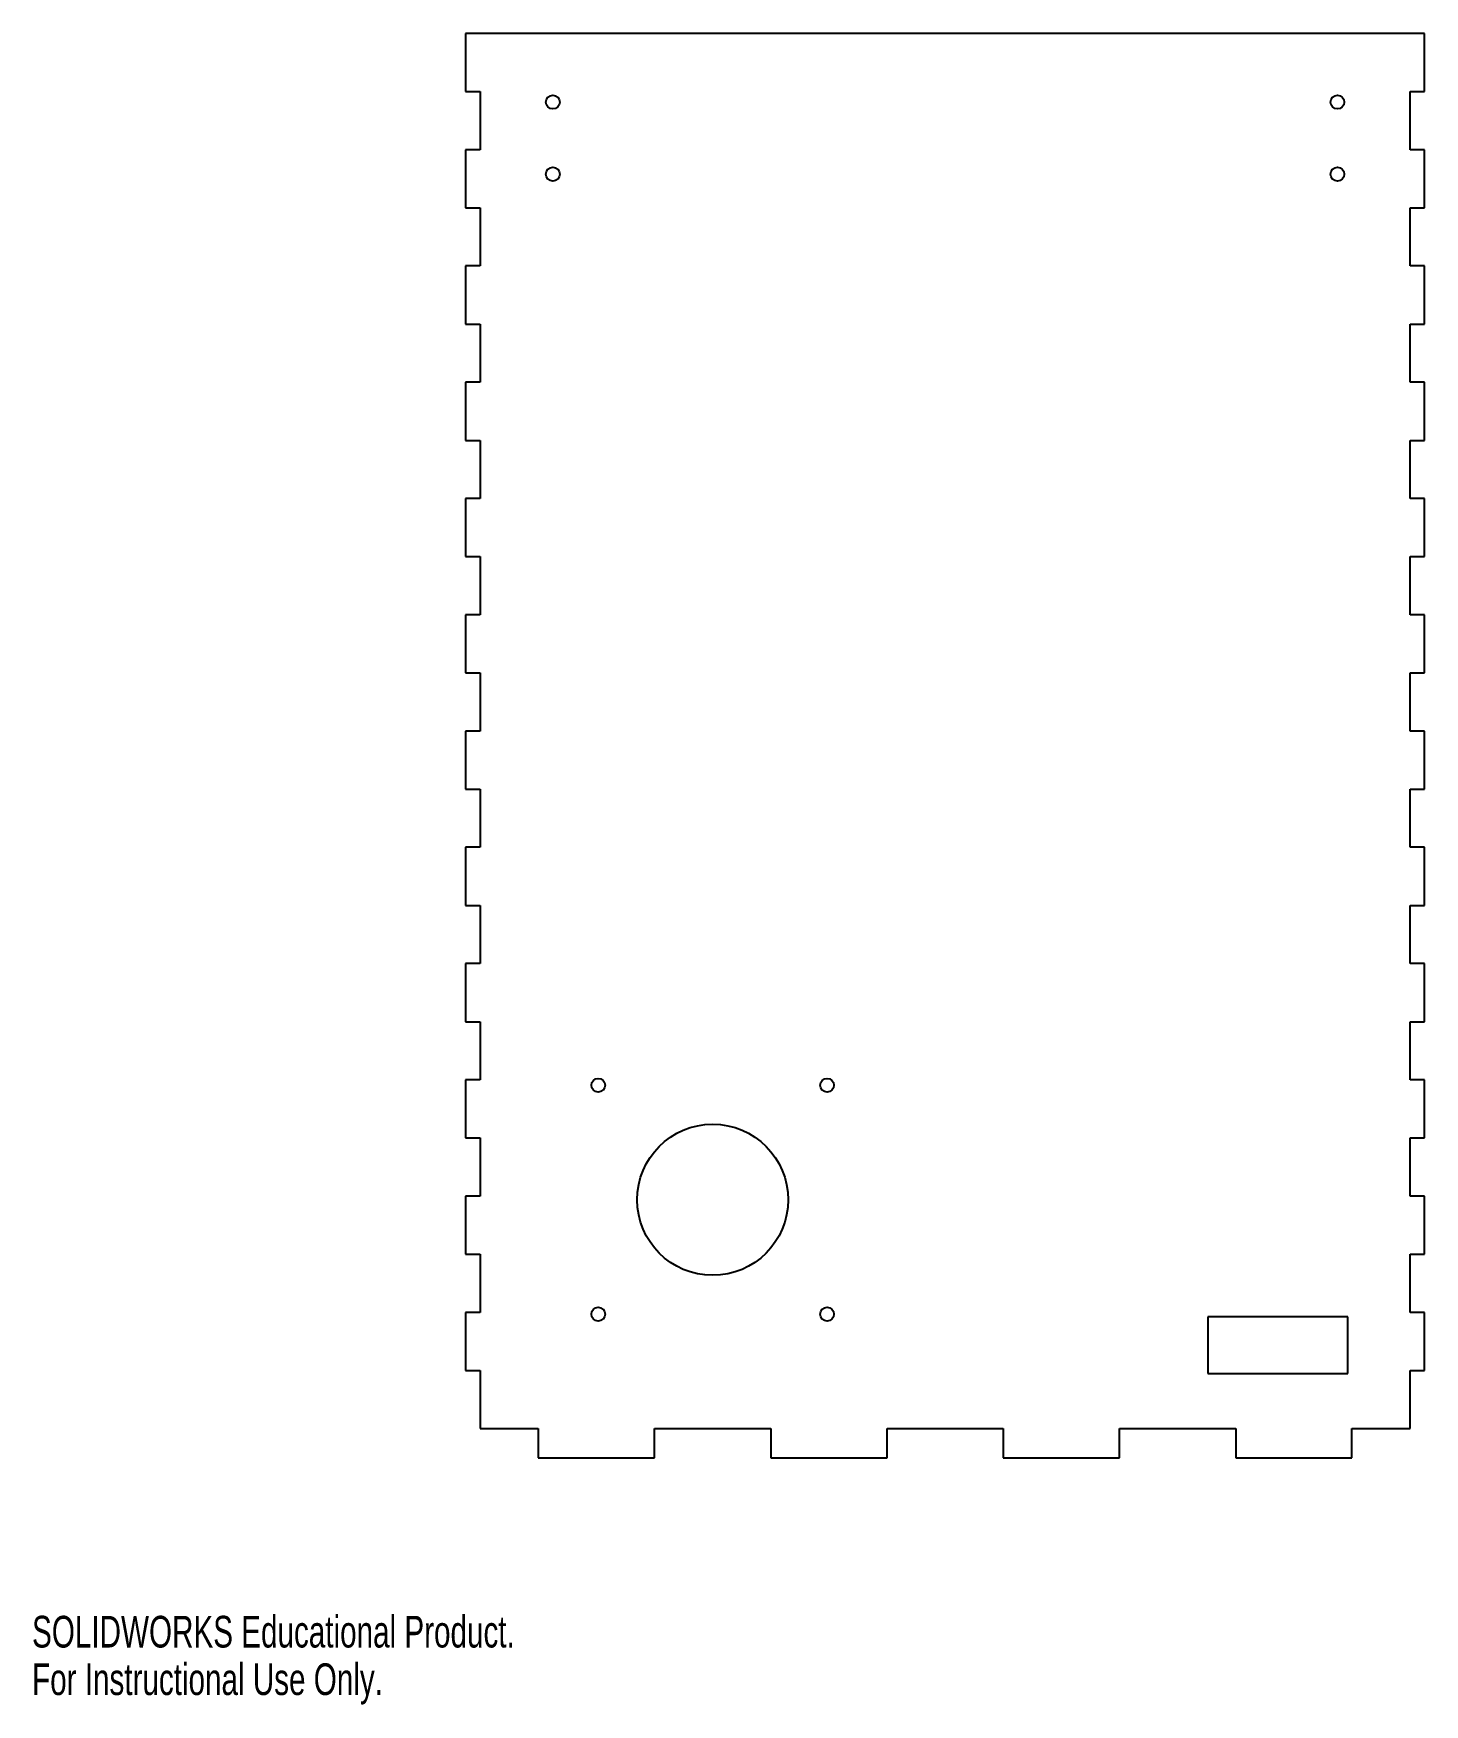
# Model space of a CAD drawing. Header units: millimetres. Extents: x 0 to 304, y 0 to 365.
import ezdxf

# ---------------------------------------------------------------- set-up
doc = ezdxf.new("R2010")
doc.units = ezdxf.units.MM
doc.styles.add('SLDTEXTSTYLE0', font='TXT', dxfattribs={"width": 0.7})

msp = doc.modelspace()

# ---------------------------------------------------------------- linework, layer by layer
at = {"color": 7, "linetype": 'Continuous', "lineweight": 25}
for p, q in [((94.75, 365), (94.75, 352.3)), ((304.3, 365), (94.75, 365)), ((304.3, 352.3), (304.3, 365)), ((94.75, 352.3), (97.93, 352.3)), ((97.93, 352.3), (97.93, 339.6)), ((301.13, 352.3), (304.3, 352.3)), ((301.13, 339.6), (301.13, 352.3)), ((94.75, 339.6), (94.75, 326.9)), ((97.93, 339.6), (94.75, 339.6)), ((304.3, 339.6), (301.13, 339.6)), ((304.3, 326.9), (304.3, 339.6)), ((94.75, 326.9), (97.93, 326.9)), ((97.93, 326.9), (97.93, 314.2)), ((301.13, 326.9), (304.3, 326.9)), ((301.13, 314.2), (301.13, 326.9)), ((94.75, 314.2), (94.75, 301.5)), ((97.93, 314.2), (94.75, 314.2)), ((304.3, 314.2), (301.13, 314.2)), ((304.3, 301.5), (304.3, 314.2)), ((94.75, 301.5), (97.93, 301.5)), ((97.93, 301.5), (97.93, 288.8)), ((301.13, 301.5), (304.3, 301.5)), ((301.13, 288.8), (301.13, 301.5)), ((94.75, 288.8), (94.75, 276.1)), ((97.93, 288.8), (94.75, 288.8)), ((304.3, 288.8), (301.13, 288.8)), ((304.3, 276.1), (304.3, 288.8)), ((94.75, 276.1), (97.93, 276.1)), ((97.93, 276.1), (97.93, 263.4)), ((301.13, 276.1), (304.3, 276.1)), ((301.13, 263.4), (301.13, 276.1)), ((94.75, 263.4), (94.75, 250.7)), ((97.93, 263.4), (94.75, 263.4)), ((304.3, 263.4), (301.13, 263.4)), ((304.3, 250.7), (304.3, 263.4)), ((94.75, 250.7), (97.93, 250.7)), ((97.93, 250.7), (97.93, 238)), ((301.13, 250.7), (304.3, 250.7)), ((301.13, 238), (301.13, 250.7)), ((94.75, 238), (94.75, 225.3)), ((97.93, 238), (94.75, 238)), ((304.3, 238), (301.13, 238)), ((304.3, 225.3), (304.3, 238)), ((94.75, 225.3), (97.93, 225.3)), ((97.93, 225.3), (97.93, 212.6)), ((301.13, 225.3), (304.3, 225.3)), ((301.13, 212.6), (301.13, 225.3)), ((94.75, 212.6), (94.75, 199.9)), ((97.93, 212.6), (94.75, 212.6)), ((304.3, 212.6), (301.13, 212.6)), ((304.3, 199.9), (304.3, 212.6)), ((94.75, 199.9), (97.93, 199.9)), ((97.93, 199.9), (97.93, 187.2)), ((301.13, 199.9), (304.3, 199.9)), ((301.13, 187.2), (301.13, 199.9)), ((94.75, 187.2), (94.75, 174.5)), ((97.93, 187.2), (94.75, 187.2)), ((304.3, 187.2), (301.13, 187.2)), ((304.3, 174.5), (304.3, 187.2)), ((94.75, 174.5), (97.93, 174.5)), ((97.93, 174.5), (97.93, 161.8)), ((301.13, 174.5), (304.3, 174.5)), ((301.13, 161.8), (301.13, 174.5)), ((94.75, 161.8), (94.75, 149.1)), ((97.93, 161.8), (94.75, 161.8)), ((304.3, 161.8), (301.13, 161.8)), ((304.3, 149.1), (304.3, 161.8)), ((94.75, 149.1), (97.93, 149.1)), ((97.93, 149.1), (97.93, 136.4)), ((301.13, 149.1), (304.3, 149.1)), ((301.13, 136.4), (301.13, 149.1)), ((94.75, 136.4), (94.75, 123.7)), ((97.93, 136.4), (94.75, 136.4)), ((304.3, 136.4), (301.13, 136.4)), ((304.3, 123.7), (304.3, 136.4)), ((94.75, 123.7), (97.93, 123.7)), ((97.93, 123.7), (97.93, 111)), ((301.13, 123.7), (304.3, 123.7)), ((301.13, 111), (301.13, 123.7)), ((94.75, 111), (94.75, 98.3)), ((97.93, 111), (94.75, 111)), ((304.3, 111), (301.13, 111)), ((304.3, 98.3), (304.3, 111)), ((94.75, 98.3), (97.93, 98.3)), ((97.93, 98.3), (97.93, 85.6)), ((301.13, 98.3), (304.3, 98.3)), ((301.13, 85.6), (301.13, 98.3)), ((94.75, 85.6), (94.75, 72.9)), ((97.93, 85.6), (94.75, 85.6)), ((256.94, 84.65), (256.94, 72.21)), ((287.52, 84.65), (256.94, 84.65)), ((287.52, 72.21), (287.52, 84.65)), ((304.3, 85.6), (301.13, 85.6)), ((304.3, 72.9), (304.3, 85.6)), ((94.75, 72.9), (97.93, 72.9)), ((97.93, 72.9), (97.93, 60.2)), ((256.94, 72.21), (287.52, 72.21)), ((301.13, 72.9), (304.3, 72.9)), ((301.13, 60.2), (301.13, 72.9)), ((97.93, 60.2), (110.63, 60.2)), ((110.63, 60.2), (110.63, 53.85)), ((136.03, 53.85), (136.03, 60.2)), ((136.03, 60.2), (161.43, 60.2)), ((161.43, 60.2), (161.43, 53.85)), ((186.83, 53.85), (186.83, 60.2)), ((186.83, 60.2), (212.23, 60.2)), ((212.23, 60.2), (212.23, 53.85)), ((237.63, 53.85), (237.63, 60.2)), ((237.63, 60.2), (263.03, 60.2)), ((263.03, 60.2), (263.03, 53.85)), ((288.43, 53.85), (288.43, 60.2)), ((288.43, 60.2), (301.13, 60.2)), ((110.63, 53.85), (136.03, 53.85)), ((161.43, 53.85), (186.83, 53.85)), ((212.23, 53.85), (237.63, 53.85)), ((263.03, 53.85), (288.43, 53.85))]:
    msp.add_line(p, q, dxfattribs=at)
for centre, radius in [((113.8, 350), 1.5), ((285.25, 350), 1.5), ((113.8, 334.25), 1.5), ((285.25, 334.25), 1.5), ((123.73, 135.2), 1.5), ((173.73, 135.2), 1.5), ((148.73, 110.2), 16.5), ((123.73, 85.2), 1.5), ((173.73, 85.2), 1.5)]:
    msp.add_circle(centre, radius, dxfattribs=at)

# ---------------------------------------------------------------- texts
at = {"color": 7, "linetype": 'Continuous', "char_height": 6.92, "attachment_point": 1, "style": 'SLDTEXTSTYLE0'}
for s, insert in [('SOLIDWORKS Educational Product.', (0, 19.3)), ('For Instructional Use Only.', (0, 8.92))]:
    msp.add_mtext(s, dxfattribs=dict(at, insert=insert))

doc.saveas('drawing.dxf')
